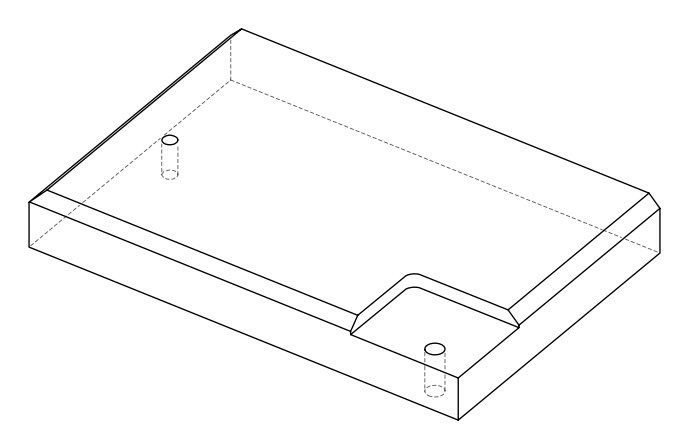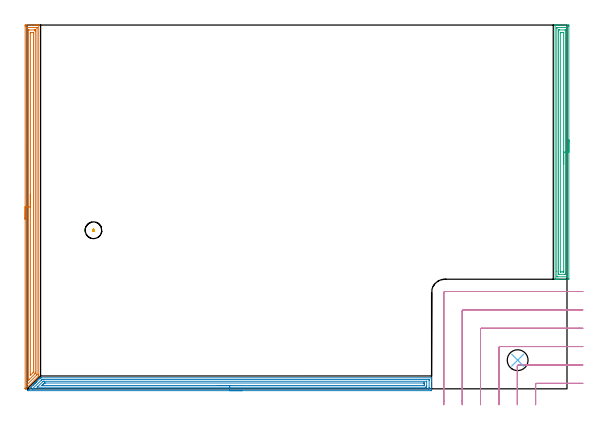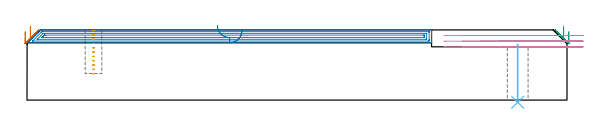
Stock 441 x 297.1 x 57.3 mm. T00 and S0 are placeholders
(PLAN: 6 operations, 3 tool changes, 32.9 min)
(1 AREA_MILL | FG_CHAMFER_SURFACE | UGT0205_001 | 9.63 min | 18302 mm3)
(2 AREA_MILL_1 | FG_CHAMFER_SURFACE_1 | UGT0205_001 | 10.64 min | 18126 mm3)
(3 AREA_MILL_2 | FG_CHAMFER_SURFACE_2 | UGT0205_001 | 6.92 min | 13390 mm3)
(4 MILL_CORNER_NOTCH_RECTANGULAR | CORNER_NOTCH_RECTANGULAR | UGT0201_104 | Follow Part, ap 5, ae 75% | 5.15 min | 135544 mm3)
(5 MILL_BLIND_HOLE_FROM_SOLID_MATERIAL | STEP1POCKET | UGT0201_130 | Spiral | 0.34 min | 5184 mm3)
(6 INDEXABLE_INSERT_DRILL_THROUGH_HOLE_FROM_SOLID | STEP1HOLE | NXT0302_005 | 0.19 min | 9844 mm3)
(TOOL UGT0205_001 | Chamfer Mill 20 x 3 x 45 deg. | D20 FL50 Z2)
(TOOL UGT0201_104 | End Mill 20 mm | D20 FL22 Z2)
(TOOL UGT0201_130 | Carbide End Mill 12.0 | D12 FL15 Z4)
(TOOL NXT0302_005 | Index. Insert Drill 17mm [880-D1700L20-05] | D17 PA176 FL85 Z2)
(OP 1 AREA_MILL)
G17 G21 G94 G90
T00 M6
G54
G17 G0 G90 X-1.5 Y138.55 S1061 M3
G43 Z67.3 H0
Z56.2
G94 G1 Y138.588 Z55.328 F250.
Y138.702 Z54.464
Y138.891 Z53.612
Y139.153 Z52.78
Y139.487 Z51.974
Y139.89 Z51.2
Y140.358 Z50.464
Y140.89 Z49.772
Y141.479 Z49.129
Y142.122 Z48.54
Y142.814 Z48.008
Y143.55 Z47.54
Y144.324 Z47.137
Y145.13 Z46.803
Y145.962 Z46.541
Y146.814 Z46.352
Y147.678 Z46.238
Y148.55 Z46.2
Y296.213
X-1.499 Y296.476 Z46.201
X-1.492 Y297.094 Z46.205
X-1.49 Y297.097 Z46.207
X-0.869 Y297.1 Z46.829
X6.286 Z53.98
X7.719 Z55.415
X8.074 Z55.77
X8.785 Z56.485
X9.099 Z56.798
X9.53 Y297.093 Z57.221
X9.597 Y297.09 Z57.289
X9.6 Y296.922 Z57.3
Y11.35
X9.593 Y10.498 Z57.293
X9.554 Y10.456 Z57.254
X9.416 Y10.316 Z57.114
X9.133 Y10.033 Z56.832
X-0.723 Y0.178 Z46.976
X-0.869 Y0.036 Z46.83
X-0.898 Y0.01 Z46.801
X-1.115 Y0.002 Z46.584
X-1.493 Z46.207
X-1.494 Y0.021 Z46.206
X-1.497 Y0.178 Z46.203
X-1.5 Y0.493 Z46.2
Y0.624
Y148.55
X-0.086 Z47.614
X-0.085 Y294.688 Z47.615
X-0.084 Y294.798 Z47.616
X-0.08 Y294.91 Z47.62
X-0.071 Y295.09 Z47.629
X0.026 Y295.093 Z47.726
X0.509 Y295.099 Z48.209
X7.662 Y295.1 Z55.362
X8.074 Y295.098 Z55.774
X8.133 Y295.095 Z55.833
X8.167 Y295.09 Z55.867
X8.179 Y295.08 Z55.879
X8.181 Y295.021 Z55.881
X8.185 Y294.799 Z55.885
X8.186 Y294.688 Z55.886
Y12.021
X8.184 Y11.799 Z55.884
X8.182 Y11.651 Z55.882
X8.178 Y11.54 Z55.878
X8.162 Y11.52 Z55.862
X8.074 Y11.425 Z55.774
X-0.009 Y3.341 Z47.691
X-0.046 Y3.306 Z47.654
X-0.065 Y3.296 Z47.635
X-0.08 Y3.292 Z47.62
X-0.083 Y3.306 Z47.617
X-0.084 Y3.329 Z47.616
X-0.086 Y3.417 Z47.614
Y148.55
X1.328 Z49.028
X1.329 Y292.9 Z49.029
X1.33 Y293.022 Z49.03
X1.333 Y293.081 Z49.033
X1.334 Y293.088 Z49.034
X1.358 Y293.092 Z49.058
X1.415 Y293.096 Z49.115
X1.615 Y293.1 Z49.315
X6.286 Z53.986
X6.486 Y293.098 Z54.186
X6.619 Y293.095 Z54.319
X6.724 Y293.09 Z54.424
X6.765 Y293.081 Z54.465
X6.766 Y293.061 Z54.466
X6.769 Y292.9 Z54.469
X6.771 Y292.415 Z54.471
Y292.006
Y13.547
X6.769 Y13.138 Z54.469
X6.765 Y12.659 Z54.465
X6.753 Y12.565 Z54.453
X6.687 Y12.495 Z54.387
X6.444 Y12.244 Z54.144
X1.814 Y7.614 Z49.514
X1.446 Y7.249 Z49.146
X1.38 Y7.187 Z49.08
X1.34 Y7.151 Z49.04
X1.334 Y7.204 Z49.034
X1.331 Y7.253 Z49.031
X1.329 Y7.366 Z49.029
X1.328 Y148.55 Z49.028
X2.743 Z50.443
Y290.219
X2.749 Y291.073 Z50.449
X2.754 Y291.091 Z50.454
X2.777 Y291.094 Z50.477
X2.832 Y291.098 Z50.532
X2.942 Y291.1 Z50.642
X3.162 Z50.862
X4.944 Z52.644
X5.161 Z52.861
X5.27 Y291.098 Z52.97
X5.323 Y291.094 Z53.023
X5.346 Y291.091 Z53.046
X5.35 Y291.078 Z53.05
X5.357 Y290.253 Z53.057
Y290.219
Y14.032
X5.348 Y13.608 Z53.048
X5.137 Y13.392 Z52.837
X4.889 Y13.138 Z52.589
X3.014 Y11.264 Z50.714
X2.903 Y11.156 Z50.603
X2.792 Y11.053 Z50.492
X2.749 Y11.018 Z50.449
X2.743 Y11.316 Z50.443
Y11.35
Y148.55
Y149.422 Z50.481
Y150.286 Z50.595
Y151.138 Z50.783
Y151.97 Z51.046
Y152.776 Z51.38
Y153.55 Z51.782
Y154.286 Z52.251
Y154.978 Z52.782
Y155.621 Z53.372
Y156.21 Z54.015
Y156.742 Z54.707
Y157.21 Z55.443
Y157.613 Z56.217
Y157.947 Z57.022
Y158.209 Z57.855
Y158.398 Z58.706
Y158.512 Z59.571
Y158.55 Z60.443
G0 Z67.3
M5
M2
(OP 2 AREA_MILL_1)
G17 G21 G94 G90
T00 M6
G54
G17 G0 G90 X175.5 Y-1.5 S1061 M3
G43 Z67.3 H0
Z56.8
G94 G1 X175.462 Z55.928 F250.
X175.348 Z55.063
X175.159 Z54.212
X174.897 Z53.38
X174.563 Z52.574
X174.16 Z51.8
X173.692 Z51.064
X173.16 Z50.372
X172.571 Z49.729
X171.928 Z49.14
X171.236 Z48.608
X170.5 Z48.14
X169.726 Z47.737
X168.92 Z47.403
X168.088 Z47.141
X167.237 Z46.952
X166.372 Z46.838
X165.5 Z46.8
X0.765
X0.619 Y-1.493 Z46.806
X0.765 Y-1.338 Z46.962
X0.963 Y-1.137 Z47.163
X1.016 Y-1.084 Z47.216
X1.658 Y-0.442 Z47.857
X2.551 Y0.451 Z48.75
X3.444 Y1.344 Z49.643
X5.117 Y3.018 Z51.316
X5.229 Y3.131 Z51.427
X5.41 Y3.311 Z51.609
X6.122 Y4.023 Z52.321
X6.287 Y4.189 Z52.484
X6.45 Y4.351 Z52.648
X6.569 Y4.47 Z52.767
X6.727 Y4.629 Z52.924
X6.882 Y4.783 Z53.081
X7.015 Y4.916 Z53.214
X7.166 Y5.068 Z53.364
X7.315 Y5.216 Z53.514
X7.461 Y5.362 Z53.66
X7.606 Y5.508 Z53.803
X7.748 Y5.649 Z53.946
X7.908 Y5.809 Z54.107
X8.045 Y5.947 Z54.243
X10.683 Y8.584 Z56.882
X11.033 Y8.931 Z57.23
X11.099 Y8.994 Z57.292
X11.119 Y8.995 Z57.294
X11.926 Y9. Z57.3
X330.235
X330.39 Y8.994 Z57.293
X330.4 Y8.693 Z56.992
Y8.354 Z56.654
Y7.705 Z56.
Y6.502 Z54.798
Y5.947 Z54.241
Y-0.807 Z47.49
X330.397 Y-1.084 Z47.213
X330.39 Y-1.492 Z46.805
X330.207 Y-1.496 Z46.802
X329.789 Y-1.5 Z46.8
X165.5
Y-0.086 Z48.214
X4.783 Y-0.085 Z48.215
X4.66
X4.532 Y-0.081 Z48.219
X4.483 Y-0.079 Z48.221
X4.49 Y-0.069 Z48.231
X4.564 Y0.011 Z48.311
X4.644 Y0.093 Z48.393
X4.783 Y0.233 Z48.533
X11.649 Y7.099 Z55.399
X11.926 Y7.373 Z55.673
X12.098 Y7.536 Z55.836
X12.148 Y7.579 Z55.879
X12.24 Y7.581 Z55.881
X12.433 Y7.583 Z55.883
X12.819 Y7.585 Z55.885
X12.94 Y7.586 Z55.886
X328.003 Y7.585 Z55.885
X328.125
X328.361 Y7.58 Z55.88
X328.384 Y7.579 Z55.879
X328.39 Y7.566 Z55.866
X328.396 Y7.535 Z55.835
X328.398 Y7.505 Z55.805
X328.4 Y7.314 Z55.614
Y6.826 Z55.126
Y1.162 Z49.462
X328.398 Y0.674 Z48.974
X328.394 Y0.289 Z48.589
X328.379 Y-0.079 Z48.221
X328.003 Y-0.084 Z48.216
X327.881 Y-0.085 Z48.215
X165.5 Y-0.086 Z48.214
Y1.328 Z49.628
X8.582 Y1.329 Z49.629
X8.372 Y1.33 Z49.63
X8.354 Y1.332 Z49.632
X8.347 Y1.335 Z49.635
X8.349 Y1.343 Z49.643
X8.354 Y1.354 Z49.654
X12.948 Y5.947 Z54.247
X13.103 Y6.096 Z54.396
X13.16 Y6.148 Z54.448
X13.194 Y6.165 Z54.465
X13.256 Y6.166 Z54.466
X13.485 Y6.17 Z54.47
X13.712 Y6.171 Z54.471
X14.377
X326.217
X326.293 Y6.17 Z54.47
X326.353 Y6.167 Z54.467
X326.385 Y6.165 Z54.465
X326.39 Y6.127 Z54.427
X326.396 Y5.947 Z54.247
X326.399 Y5.768 Z54.068
X326.4 Y2.252 Z50.552
X326.395 Y1.553 Z49.853
X326.392 Y1.381 Z49.681
X326.38 Y1.335 Z49.635
X326.331 Y1.333 Z49.633
X326.217 Y1.331 Z49.631
X325.552 Y1.329 Z49.629
X325.324 Y1.328 Z49.628
X165.5
Y2.743 Z51.043
X12.819
X12.501 Y2.744 Z51.044
X12.325 Y2.747 Z51.047
X12.214 Y2.75 Z51.05
X12.288 Y2.832 Z51.132
X12.348 Y2.895 Z51.195
X12.759 Y3.311 Z51.611
X12.819 Y3.37 Z51.67
X13.232 Y3.783 Z52.083
X13.712 Y4.263 Z52.563
X14.12 Y4.666 Z52.966
X14.193 Y4.734 Z53.034
X14.213 Y4.75 Z53.05
X14.245 Y4.753 Z53.053
X14.316 Y4.755 Z53.055
X14.604 Y4.757 Z53.057
X14.921
X323.855
X324.268 Y4.754 Z53.054
X324.353 Y4.753 Z53.053
X324.386 Y4.751 Z53.051
X324.39 Y4.712 Z53.012
X324.394 Y4.614 Z52.914
X324.4 Y4.22 Z52.52
Y3.341 Z51.641
X324.399 Y2.887 Z51.187
X324.396 Y2.781 Z51.081
X324.392 Y2.755 Z51.055
X324.389 Y2.75 Z51.05
X324.377 Y2.747 Z51.047
X324.308 Y2.744 Z51.044
X324.115 Y2.743 Z51.043
X165.5
X164.628 Z51.081
X163.764 Z51.195
X162.912 Z51.383
X162.08 Z51.646
X161.274 Z51.98
X160.5 Z52.382
X159.764 Z52.851
X159.072 Z53.382
X158.429 Z53.972
X157.84 Z54.615
X157.309 Z55.307
X156.84 Z56.043
X156.437 Z56.816
X156.103 Z57.622
X155.841 Z58.454
X155.652 Z59.306
X155.538 Z60.171
X155.5 Z61.043
G0 Z67.3
M5
M2
(OP 3 AREA_MILL_2)
G17 G21 G94 G90
T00 M6
G54
G17 G0 G90 X442.5 Y203.3 S1061 M3
G43 Z67.3 H0
Z56.1
G94 G1 Y203.262 Z55.228 F250.
Y203.148 Z54.363
Y202.959 Z53.512
Y202.697 Z52.68
Y202.363 Z51.874
Y201.96 Z51.1
Y201.492 Z50.364
Y200.96 Z49.672
Y200.371 Z49.029
Y199.728 Z48.44
Y199.036 Z47.908
Y198.3 Z47.44
Y197.526 Z47.037
Y196.72 Z46.703
Y195.888 Z46.441
Y195.036 Z46.252
Y194.172 Z46.138
Y193.3 Z46.1
Y90.118
X442.498 Y89.759 Z46.101
X442.493 Y89.51 Z46.104
X442.147 Y89.5 Z46.451
X434.277 Z54.317
X433.738 Z54.859
X433.402 Z55.194
X432.863 Z55.733
X432.528 Z56.067
X431.571 Z57.028
X431.435 Z57.157
X431.382 Y89.502 Z57.209
X431.302 Y89.51 Z57.288
X431.3 Y89.671 Z57.3
Y296.929
X431.302 Y297.09 Z57.288
X431.434 Y297.098 Z57.158
X431.571 Y297.1 Z57.028
X431.857 Z56.742
X432.528 Z56.067
X433.738 Z54.859
X434.277 Z54.317
X441.542 Z47.056
X442.147 Y297.096 Z46.451
X442.493 Y297.09 Z46.104
X442.498 Y296.841 Z46.101
X442.5 Y296.482 Z46.1
Y296.121
Y193.3
X441.086 Z47.514
Y92.095
X441.085 Y91.905 Z47.515
X441.081 Y91.554 Z47.519
X441.079 Y91.518 Z47.521
X441.031 Y91.51 Z47.569
X440.926 Y91.504 Z47.674
X440.793 Y91.501 Z47.807
X432.923 Z55.677
X432.767 Y91.506 Z55.833
X432.737 Y91.51 Z55.863
X432.721 Y91.52 Z55.879
X432.719 Y91.554 Z55.881
X432.715 Y91.713 Z55.885
X432.714 Y95.748 Z55.886
Y294.505
X432.715 Y294.695 Z55.885
X432.719 Y295.046 Z55.881
X432.721 Y295.082 Z55.879
X432.769 Y295.09 Z55.831
X432.874 Y295.096 Z55.726
X433.007 Y295.099 Z55.593
X440.877 Z47.723
X441.033 Y295.094 Z47.567
X441.063 Y295.09 Z47.537
X441.079 Y295.08 Z47.521
X441.081 Y295.046 Z47.519
X441.085 Y294.887 Z47.515
X441.086 Y290.846 Z47.514
Y193.3
X439.672 Z48.928
X439.671 Y94.433 Z48.929
X439.668 Y93.691 Z48.932
X439.666 Y93.546 Z48.934
X439.658 Y93.51 Z48.942
X439.617 Y93.506 Z48.983
X439.523 Y93.503 Z49.077
X438.836 Y93.5 Z49.764
X434.277 Z54.323
X434.214 Y93.502 Z54.386
X434.165 Y93.506 Z54.435
X434.137 Y93.51 Z54.463
X434.135 Y93.541 Z54.465
X434.131 Y93.691 Z54.47
X434.129 Y93.842 Z54.471
Y292.166
X434.132 Y292.909 Z54.468
X434.135 Y293.054 Z54.465
X434.142 Y293.09 Z54.458
X434.183 Y293.094 Z54.417
X434.277 Y293.097 Z54.323
X434.964 Y293.1 Z53.636
X439.523 Z49.077
X439.586 Y293.098 Z49.014
X439.635 Y293.094 Z48.965
X439.663 Y293.09 Z48.937
X439.665 Y293.059 Z48.935
X439.67 Y292.909 Z48.93
X439.671 Y292.758 Z48.929
X439.672 Y193.3 Z48.928
X438.257 Z50.343
Y95.878
X438.256 Y95.714 Z50.344
X438.252 Y95.583 Z50.348
X438.248 Y95.51 Z50.352
X438.201 Y95.507 Z50.399
X437.774 Y95.5 Z50.826
X437.753 Z50.847
X436.004 Z52.596
X435.604 Y95.507 Z52.996
X435.559 Y95.51 Z53.041
X435.549 Y95.537 Z53.051
X435.545 Y95.589 Z53.055
X435.543 Y95.64 Z53.057
Y290.722
X435.544 Y290.886 Z53.056
X435.548 Y291.017 Z53.052
X435.552 Y291.09 Z53.048
X435.599 Y291.093 Z53.001
X436.026 Y291.1 Z52.574
X436.047 Z52.553
X437.796 Z50.804
X438.196 Y291.093 Z50.404
X438.241 Y291.09 Z50.359
X438.251 Y291.063 Z50.349
X438.255 Y291.011 Z50.345
X438.257 Y290.96 Z50.343
Y193.3
Y192.428 Z50.381
Y191.564 Z50.495
Y190.712 Z50.683
Y189.88 Z50.946
Y189.074 Z51.28
Y188.3 Z51.682
Y187.564 Z52.151
Y186.872 Z52.682
Y186.229 Z53.272
Y185.64 Z53.915
Y185.108 Z54.607
Y184.64 Z55.343
Y184.237 Z56.116
Y183.903 Z56.922
Y183.641 Z57.754
Y183.452 Z58.606
Y183.338 Z59.471
Y183.3 Z60.343
G0 Z67.3
M5
M2
(OP 4 MILL_CORNER_NOTCH_RECTANGULAR)
G17 G21 G94 G90
T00 M6
G54
G17 G0 G90 X454. Y4.5 S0 M3
G43 Z67.3 H0
Z52.7
G94 G1 X451. F250.
X416.394 F500.
G3 X415.4 Y3.506 R1.
G1 Y-10.
Y-13. F250.
G0 Z67.3
X454. Y19.5
Z52.7
G1 X451.
X401.394 F500.
G3 X400.4 Y18.506 R1.
G1 Y-10.
Y-13. F250.
G0 Z67.3
X454. Y34.5
Z52.7
G1 X451.
X386.394 F500.
G3 X385.4 Y33.506 R1.
G1 Y-10.
Y-13. F250.
G0 Z67.3
X454. Y49.5
Z52.7
G1 X451.
X371.395 F500.
G3 X370.4 Y48.505 R1.
G1 Y-10.
Y-13. F250.
G0 Z67.3
X454. Y64.5
Z52.7
G1 X451.
X356.395 F500.
G3 X355.4 Y63.505 R1.
G1 Y-10.
Y-13. F250.
G0 Z67.3
X454. Y79.5
Z52.7
G1 X451.
X341.4 F500.
G3 X340.4 Y78.5 R1.
G1 Y-10.
Y-13. F250.
G0 Z67.3
X454. Y4.5
Z48.1
G1 X451.
X416.394 F500.
G3 X415.4 Y3.506 R1.
G1 Y-10.
Y-13. F250.
G0 Z67.3
X454. Y19.5
Z48.1
G1 X451.
X401.394 F500.
G3 X400.4 Y18.506 R1.
G1 Y-10.
Y-13. F250.
G0 Z67.3
X454. Y34.5
Z48.1
G1 X451.
X386.394 F500.
G3 X385.4 Y33.506 R1.
G1 Y-10.
Y-13. F250.
G0 Z67.3
X454. Y49.5
Z48.1
G1 X451.
X371.395 F500.
G3 X370.4 Y48.505 R1.
G1 Y-10.
Y-13. F250.
G0 Z67.3
X454. Y64.5
Z48.1
G1 X451.
X356.395 F500.
G3 X355.4 Y63.505 R1.
G1 Y-10.
Y-13. F250.
G0 Z67.3
X454. Y79.5
Z48.1
G1 X451.
X341.4 F500.
G3 X340.4 Y78.5 R1.
G1 Y-10.
Y-13. F250.
G0 Z67.3
X454. Y4.5
Z43.5
G1 X451.
X416.394 F500.
G3 X415.4 Y3.506 R1.
G1 Y-10.
Y-13. F250.
G0 Z67.3
X454. Y19.5
Z43.5
G1 X451.
X401.394 F500.
G3 X400.4 Y18.506 R1.
G1 Y-10.
Y-13. F250.
G0 Z67.3
X454. Y34.5
Z43.5
G1 X451.
X386.394 F500.
G3 X385.4 Y33.506 R1.
G1 Y-10.
Y-13. F250.
G0 Z67.3
X454. Y49.5
Z43.5
G1 X451.
X371.395 F500.
G3 X370.4 Y48.505 R1.
G1 Y-10.
Y-13. F250.
G0 Z67.3
X454. Y64.5
Z43.5
G1 X451.
X356.395 F500.
G3 X355.4 Y63.505 R1.
G1 Y-10.
Y-13. F250.
G0 Z67.3
X454. Y79.5
Z43.5
G1 X451.
X341.4 F500.
G3 X340.4 Y78.5 R1.
G1 Y-10.
Y-13. F250.
G0 Z67.3
M5
M2
(OP 5 MILL_BLIND_HOLE_FROM_SOLID_MATERIAL)
G17 G21 G94 G90
T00 M6
G54
G17 G0 G90 X54.3 Y129.5 S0 M3
G43 Z67.3 H0
Z56.782
G94 G3 X54.7 Y129.9 R0.4 F250.
X54.3 Y130.3 R0.4
X53.5 Y129.5 R0.8
X54.3 Y130.3 R-0.8
X53.9 Y129.9 R0.4
X54.3 Y129.5 R0.4
G0 Z53.264
G3 X54.7 Y129.9 R0.4
X54.3 Y130.3 R0.4
X53.5 Y129.5 R0.8
X54.3 Y130.3 R-0.8
X53.9 Y129.9 R0.4
X54.3 Y129.5 R0.4
G0 Z49.745
G3 X54.7 Y129.9 R0.4
X54.3 Y130.3 R0.4
X53.5 Y129.5 R0.8
X54.3 Y130.3 R-0.8
X53.9 Y129.9 R0.4
X54.3 Y129.5 R0.4
G0 Z46.227
G3 X54.7 Y129.9 R0.4
X54.3 Y130.3 R0.4
X53.5 Y129.5 R0.8
X54.3 Y130.3 R-0.8
X53.9 Y129.9 R0.4
X54.3 Y129.5 R0.4
G0 Z42.709
G3 X54.7 Y129.9 R0.4
X54.3 Y130.3 R0.4
X53.5 Y129.5 R0.8
X54.3 Y130.3 R-0.8
X53.9 Y129.9 R0.4
X54.3 Y129.5 R0.4
G0 Z39.191
G3 X54.7 Y129.9 R0.4
X54.3 Y130.3 R0.4
X53.5 Y129.5 R0.8
X54.3 Y130.3 R-0.8
X53.9 Y129.9 R0.4
X54.3 Y129.5 R0.4
G0 Z35.673
G3 X54.7 Y129.9 R0.4
X54.3 Y130.3 R0.4
X53.5 Y129.5 R0.8
X54.3 Y130.3 R-0.8
X53.9 Y129.9 R0.4
X54.3 Y129.5 R0.4
G0 Z32.155
G3 X54.7 Y129.9 R0.4
X54.3 Y130.3 R0.4
X53.5 Y129.5 R0.8
X54.3 Y130.3 R-0.8
X53.9 Y129.9 R0.4
X54.3 Y129.5 R0.4
G0 Z28.636
G3 X54.7 Y129.9 R0.4
X54.3 Y130.3 R0.4
X53.5 Y129.5 R0.8
X54.3 Y130.3 R-0.8
X53.9 Y129.9 R0.4
X54.3 Y129.5 R0.4
G0 Z25.118
G3 X54.7 Y129.9 R0.4
X54.3 Y130.3 R0.4
X53.5 Y129.5 R0.8
X54.3 Y130.3 R-0.8
X53.9 Y129.9 R0.4
X54.3 Y129.5 R0.4
G0 Z21.6
G3 X54.7 Y129.9 R0.4
X54.3 Y130.3 R0.4
X53.5 Y129.5 R0.8
X54.3 Y130.3 R-0.8
X53.9 Y129.9 R0.4
X54.3 Y129.5 R0.4
G0 Z67.3
M5
M2
(OP 6 INDEXABLE_INSERT_DRILL_THROUGH_HOLE_FROM_SOLID)
G17 G21 G94 G90
T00 M6
G54
G17 G0 G90 X400.7 Y23.4 S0 M3
G43 Z67.3 H1
G94 G81 G98 Z-1.797 F250. R45.5
G80
M5
M2
